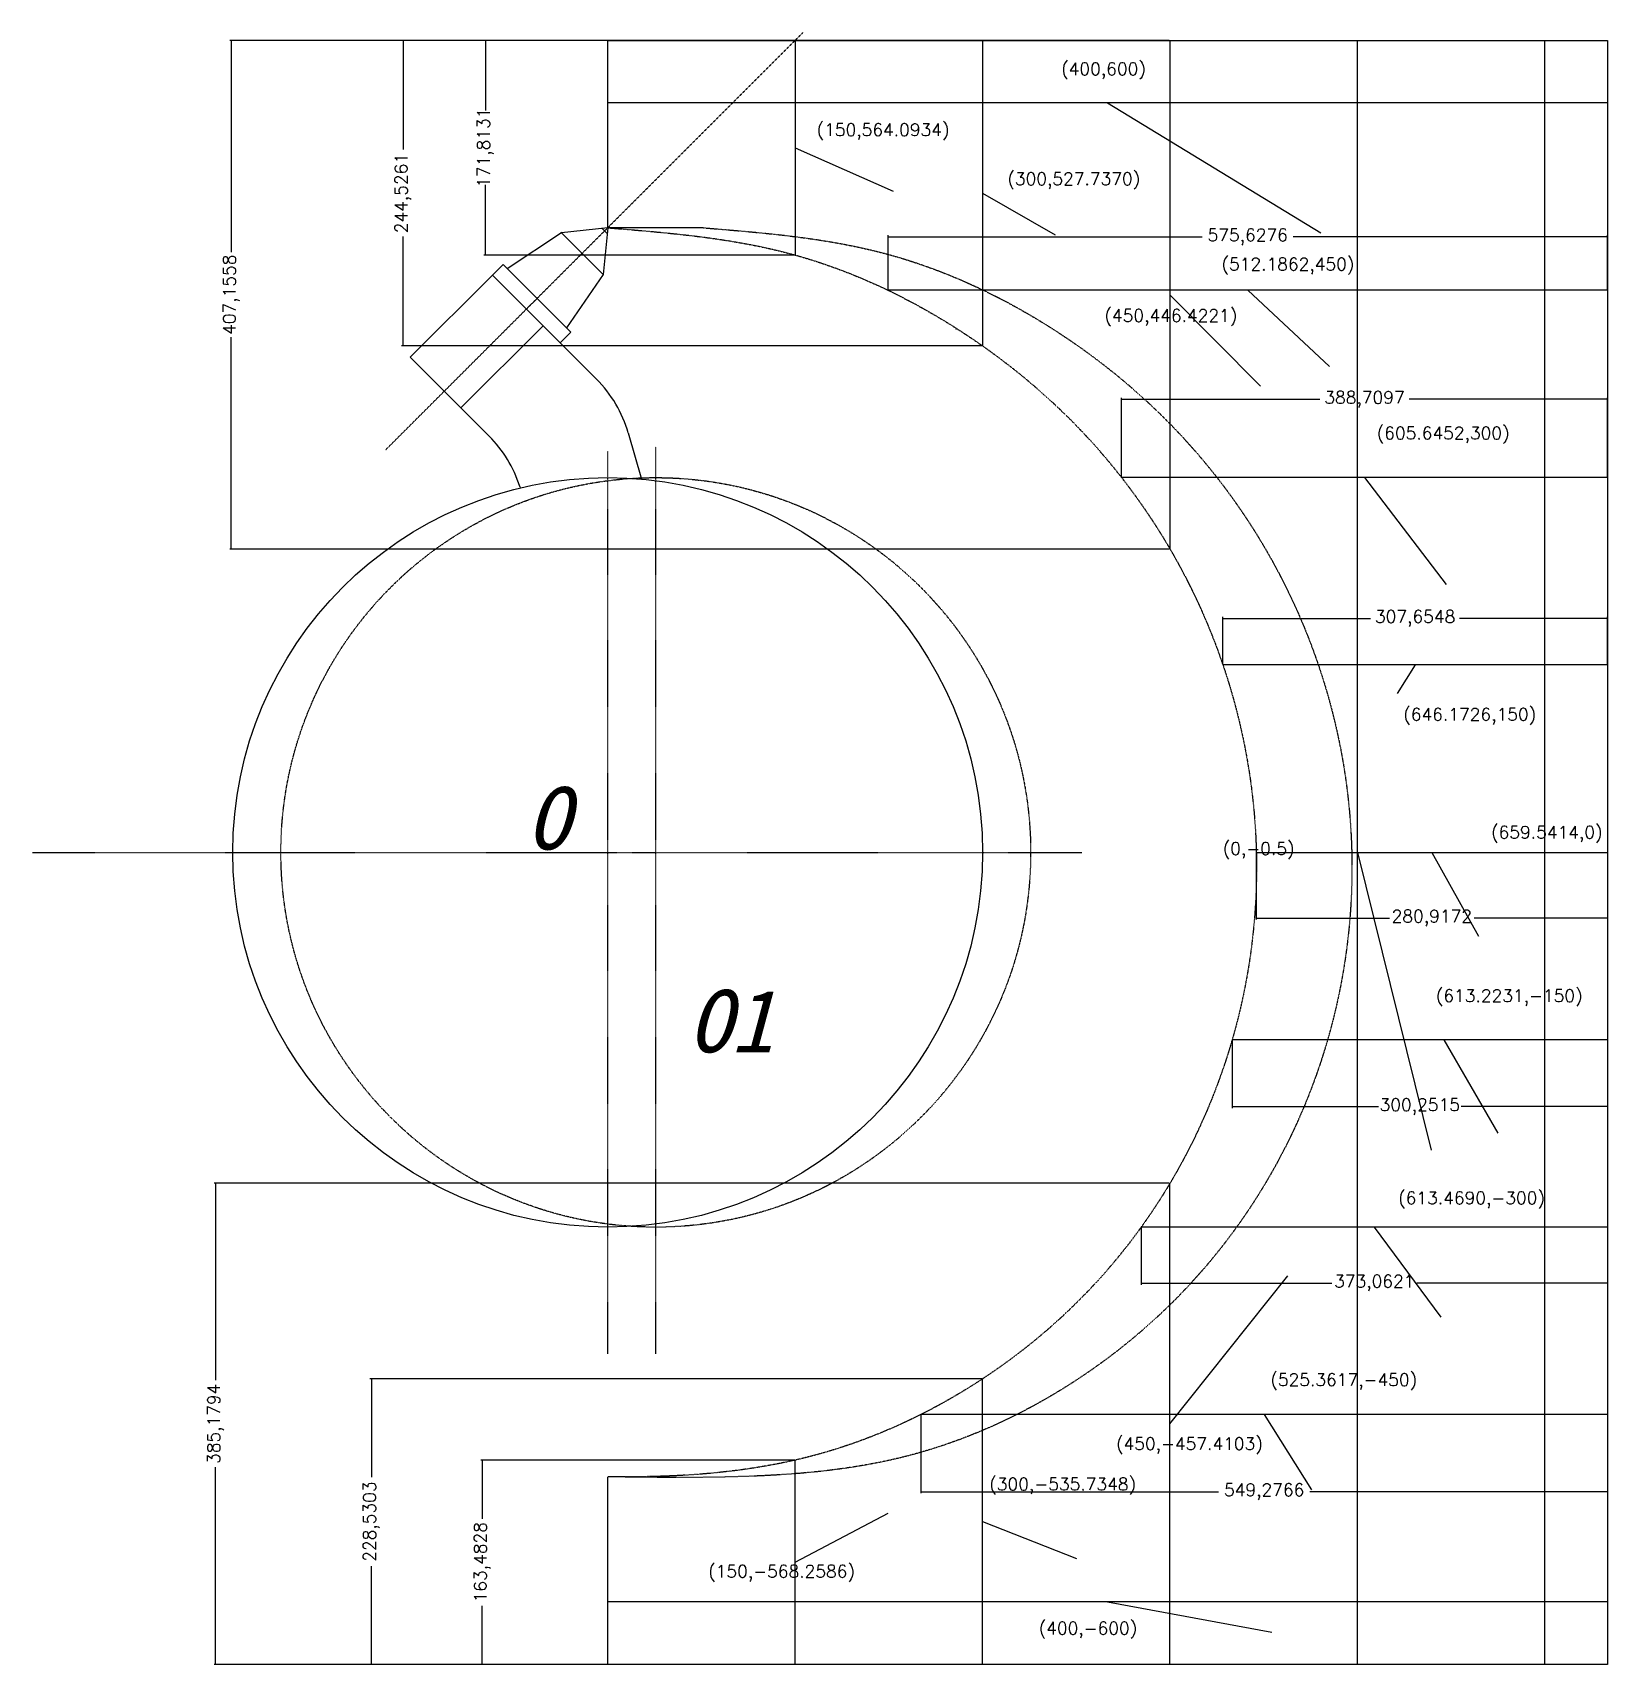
# Model space of a CAD drawing. Header units: millimetres. Extents: x -460 to 2092, y -830 to 678.
# Drawn here: x -460 to 800, y -650 to 656 of the extents above; entities that cross this region are included whole.
import ezdxf

# ---------------------------------------------------------------- set-up
doc = ezdxf.new("R2010")
doc.units = ezdxf.units.MM
doc.header["$LTSCALE"] = 0.25
for name, pattern in [('ACAD_ISO02W100', [15, 12, -3]), ('CENTER', [50.800000000000004, 31.75, -6.35, 6.35, -6.35]), ('DASHED', [19.049999999999997, 12.7, -6.35])]:
    doc.linetypes.add(name, pattern=pattern)
doc.layers.add('zhongxinxian', color=250, linetype='CENTER')
doc.styles.get("Standard").update_dxf_attribs({"font": 'txt', "bigfont": 'gbcbig.shx'})
doc.dimstyles.new('ISO-25', dxfattribs={"dimtxt": 10, "dimasz": 0.01, "dimexe": 1.25, "dimexo": 0.625, "dimtad": 0, "dimtoh": 1, "dimdec": 4, "dimtxsty": 'Standard', "dimcen": 2.5, "dimadec": 0, "dimazin": 0, "dimtfac": 1, "dimtdec": 4, "dimtmove": 0, "dimatfit": 3, "dimfxl": 1, "dimarcsym": 0})

# ---------------------------------------------------------------- blocks, each defined once
blk = doc.blocks.new('*D20')
at = {"color": 0, "lineweight": -2, "ltscale": 0.01}
for p, q in [((149.3749999999986, 650), (-99.08373740040585, 650)), ((-97.83373740040585, 649.99), (-97.83373740040587, 593.8851122137672)), ((-97.8337374004059, 478.1968910942011), (-97.83373740040588, 534.301778880434)), ((149.3749999999986, 478.1868910942011), (-99.0837374004059, 478.1868910942011))]:
    blk.add_line(p, q, dxfattribs=at)
at = {"color": 0, "ltscale": 0.01}
for points in [[(-97.83540406707252, 649.99), (-97.83207073373919, 649.99), (-97.83373740040585, 650)], [(-97.83540406707256, 478.1968910942011), (-97.83207073373923, 478.1968910942011), (-97.8337374004059, 478.1868910942011)]]:
    blk.add_solid(points, dxfattribs=at)
at = {"layer": 'Defpoints', "color": 0, "ltscale": 0.01}
for p in [(149.9999999999986, 650), (-97.8337374004059, 478.1868910942011), (149.9999999999986, 478.1868910942011)]:
    blk.add_point(p, dxfattribs=at)
at = {"color": 0, "ltscale": 0.01, "insert": (-97.83373740040597, 564.0934455471006), "char_height": 10, "attachment_point": 5, "rotation": 90}
blk.add_mtext('171,8131', dxfattribs=at)
blk = doc.blocks.new('*D21')
at = {"color": 0, "lineweight": -2, "ltscale": 0.01}
for p, q in [((299.3749999999986, 650), (-164.9720401459908, 650.0000000000001)), ((-163.7220401459908, 649.9900000000001), (-163.7220401459908, 562.5286302320504)), ((-163.7220401459909, 405.4839271307676), (-163.7220401459908, 492.9452968987172)), ((299.3749999999972, 405.4739271307675), (-164.9720401459909, 405.4739271307677))]:
    blk.add_line(p, q, dxfattribs=at)
at = {"color": 0, "ltscale": 0.01}
for points in [[(-163.7237068126575, 649.9900000000001), (-163.7203734793241, 649.9900000000001), (-163.7220401459908, 650.0000000000001)], [(-163.7237068126575, 405.4839271307676), (-163.7203734793242, 405.4839271307676), (-163.7220401459909, 405.4739271307676)]]:
    blk.add_solid(points, dxfattribs=at)
at = {"layer": 'Defpoints', "color": 0, "ltscale": 0.01}
for p in [(299.9999999999986, 650), (-163.7220401459909, 405.4739271307676), (299.9999999999972, 405.4739271307675)]:
    blk.add_point(p, dxfattribs=at)
at = {"color": 0, "ltscale": 0.01, "insert": (-163.7220401459909, 527.7369635653838), "char_height": 10, "attachment_point": 5, "rotation": 90}
blk.add_mtext('244,5261', dxfattribs=at)
blk = doc.blocks.new('*D22')
at = {"color": 0, "lineweight": -2, "ltscale": 0.01}
for p, q in [((449.3749999999957, 650), (-302.478057472792, 650.0000000000002)), ((-301.2280574727919, 649.9900000000002), (-301.228057472792, 480.3804441492567)), ((-301.228057472792, 242.8542216318467), (-301.228057472792, 412.4637774825901)), ((449.3749999999956, 242.8442216318465), (-302.478057472792, 242.8442216318467))]:
    blk.add_line(p, q, dxfattribs=at)
at = {"color": 0, "ltscale": 0.01}
for points in [[(-301.2297241394586, 649.9900000000002), (-301.2263908061253, 649.9900000000002), (-301.2280574727919, 650.0000000000002)], [(-301.2297241394587, 242.8542216318467), (-301.2263908061254, 242.8542216318467), (-301.228057472792, 242.8442216318467)]]:
    blk.add_solid(points, dxfattribs=at)
at = {"layer": 'Defpoints', "color": 0, "ltscale": 0.01}
for p in [(449.9999999999957, 650), (-301.228057472792, 242.8442216318467), (449.9999999999956, 242.8442216318465)]:
    blk.add_point(p, dxfattribs=at)
at = {"color": 0, "ltscale": 0.01, "insert": (-301.2280574727921, 446.4221108159234), "char_height": 10, "attachment_point": 5, "rotation": 90}
blk.add_mtext('407,1558', dxfattribs=at)
blk = doc.blocks.new('*D23')
at = {"color": 0, "lineweight": -2, "ltscale": 0.01}
for p, q in [((149.3749999999999, -486.5171814595644), (-101.6252728146773, -486.5171814595644)), ((-100.3752728146773, -486.5271814595644), (-100.3752728146773, -533.4669240631155)), ((-100.3752728146774, -649.9899999999999), (-100.3752728146774, -603.0502573964487)), ((149.3749999999999, -649.9999999999999), (-101.6252728146774, -649.9999999999999))]:
    blk.add_line(p, q, dxfattribs=at)
at = {"color": 0, "ltscale": 0.01}
for points in [[(-100.376939481344, -486.5271814595644), (-100.3736061480107, -486.5271814595644), (-100.3752728146773, -486.5171814595644)], [(-100.376939481344, -649.9899999999999), (-100.3736061480107, -649.9899999999999), (-100.3752728146774, -649.9999999999999)]]:
    blk.add_solid(points, dxfattribs=at)
at = {"layer": 'Defpoints', "color": 0, "ltscale": 0.01}
for p in [(149.9999999999999, -486.5171814595644), (-100.3752728146774, -649.9999999999999), (149.9999999999999, -649.9999999999999)]:
    blk.add_point(p, dxfattribs=at)
at = {"color": 0, "ltscale": 0.01, "insert": (-100.3752728146773, -568.2585907297821), "char_height": 10, "attachment_point": 5, "rotation": 90}
blk.add_mtext('163,4828', dxfattribs=at)
blk = doc.blocks.new('*D24')
at = {"color": 0, "lineweight": -2, "ltscale": 0.01}
for p, q in [((299.3749999999999, -421.4696505041076), (-190.283877730315, -421.4696505041074)), ((-189.0338777303149, -421.4796505041074), (-189.033877730315, -500.1098252520536)), ((-189.033877730315, -649.9899999999998), (-189.033877730315, -571.3598252520536)), ((299.3749999999999, -649.9999999999999), (-190.283877730315, -649.9999999999998))]:
    blk.add_line(p, q, dxfattribs=at)
at = {"color": 0, "ltscale": 0.01}
for points in [[(-189.0355443969816, -421.4796505041074), (-189.0322110636483, -421.4796505041074), (-189.0338777303149, -421.4696505041074)], [(-189.0355443969817, -649.9899999999998), (-189.0322110636483, -649.9899999999998), (-189.033877730315, -649.9999999999998)]]:
    blk.add_solid(points, dxfattribs=at)
at = {"layer": 'Defpoints', "color": 0, "ltscale": 0.01}
for p in [(299.9999999999999, -421.4696505041076), (-189.033877730315, -649.9999999999998), (299.9999999999999, -649.9999999999999)]:
    blk.add_point(p, dxfattribs=at)
at = {"color": 0, "ltscale": 0.01, "insert": (-189.0338777303149, -535.7348252520536), "char_height": 10, "attachment_point": 5, "rotation": 90}
blk.add_mtext('228,5303', dxfattribs=at)
blk = doc.blocks.new('*D25')
at = {"color": 0, "lineweight": -2, "ltscale": 0.01}
for p, q in [((449.3749999999999, -264.8206422220768), (-314.990491528897, -264.8206422220766)), ((-313.7404915288971, -264.8306422220766), (-313.7404915288971, -422.6186544443715)), ((-313.7404915288972, -649.9899999999998), (-313.7404915288971, -492.2019877777049)), ((449.3749999999999, -650), (-314.9904915288972, -649.9999999999998))]:
    blk.add_line(p, q, dxfattribs=at)
at = {"color": 0, "ltscale": 0.01}
for points in [[(-313.7421581955637, -264.8306422220766), (-313.7388248622304, -264.8306422220766), (-313.7404915288971, -264.8206422220766)], [(-313.7421581955638, -649.9899999999998), (-313.7388248622305, -649.9899999999998), (-313.7404915288972, -649.9999999999998)]]:
    blk.add_solid(points, dxfattribs=at)
at = {"layer": 'Defpoints', "color": 0, "ltscale": 0.01}
for p in [(449.9999999999999, -264.8206422220768), (-313.7404915288972, -649.9999999999998), (449.9999999999999, -650)]:
    blk.add_point(p, dxfattribs=at)
at = {"color": 0, "ltscale": 0.01, "insert": (-313.740491528897, -457.4103211110382), "char_height": 10, "attachment_point": 5, "rotation": 90}
blk.add_mtext('385,1794', dxfattribs=at)
blk = doc.blocks.new('*D26')
at = {"color": 0, "lineweight": -2, "ltscale": 0.01}
for p, q in [((224.372416400089, 450.625), (224.372416400089, 493.973530870026)), ((224.382416400089, 492.723530870026), (475.7278748667111, 492.723530870026)), ((799.9899999999999, 492.723530870026), (548.6445415333778, 492.723530870026)), ((799.9999999999999, 450.625), (799.9999999999999, 493.973530870026))]:
    blk.add_line(p, q, dxfattribs=at)
at = {"color": 0, "ltscale": 0.01}
for points in [[(224.382416400089, 492.7251975366927), (224.382416400089, 492.7218642033594), (224.372416400089, 492.723530870026)], [(799.9899999999999, 492.7251975366927), (799.9899999999999, 492.7218642033594), (799.9999999999999, 492.723530870026)]]:
    blk.add_solid(points, dxfattribs=at)
at = {"layer": 'Defpoints', "color": 0, "ltscale": 0.01}
for p in [(799.9999999999999, 492.723530870026), (224.372416400089, 450), (799.9999999999999, 450)]:
    blk.add_point(p, dxfattribs=at)
at = {"color": 0, "ltscale": 0.01, "insert": (512.1862082000445, 492.723530870026), "char_height": 10, "attachment_point": 5}
blk.add_mtext('575,6276', dxfattribs=at)
blk = doc.blocks.new('*D27')
at = {"color": 0, "lineweight": -2, "ltscale": 0.01}
for p, q in [((411.290318302632, 300.6249999999999), (411.290318302632, 363.9388673806575)), ((411.300318302632, 362.6888673806575), (570.020159151316, 362.6888673806575)), ((799.9899999999999, 362.6888673806575), (641.270159151316, 362.6888673806575)), ((799.9999999999999, 300.6249999999999), (799.9999999999999, 363.9388673806575))]:
    blk.add_line(p, q, dxfattribs=at)
at = {"color": 0, "ltscale": 0.01}
for points in [[(411.300318302632, 362.6905340473241), (411.300318302632, 362.6872007139908), (411.290318302632, 362.6888673806575)], [(799.9899999999999, 362.6905340473241), (799.9899999999999, 362.6872007139908), (799.9999999999999, 362.6888673806575)]]:
    blk.add_solid(points, dxfattribs=at)
at = {"layer": 'Defpoints', "color": 0, "ltscale": 0.01}
for p in [(799.9999999999999, 362.6888673806575), (411.290318302632, 299.9999999999999), (799.9999999999999, 299.9999999999999)]:
    blk.add_point(p, dxfattribs=at)
at = {"color": 0, "ltscale": 0.01, "insert": (605.645159151316, 362.6888673806575), "char_height": 10, "attachment_point": 5}
blk.add_mtext('388,7097', dxfattribs=at)
blk = doc.blocks.new('*D28')
at = {"color": 0, "lineweight": -2, "ltscale": 0.01}
for p, q in [((492.3452495728919, 150.625), (492.3452495728919, 188.5502926369509)), ((492.3552495728919, 187.3002926369509), (610.5476247864459, 187.3002926369509)), ((799.9899999999999, 187.3002926369509), (681.7976247864459, 187.3002926369509)), ((799.9999999999999, 150.6249999999999), (799.9999999999999, 188.5502926369509))]:
    blk.add_line(p, q, dxfattribs=at)
at = {"color": 0, "ltscale": 0.01}
for points in [[(492.3552495728919, 187.3019593036176), (492.3552495728919, 187.2986259702843), (492.3452495728919, 187.3002926369509)], [(799.9899999999999, 187.3019593036176), (799.9899999999999, 187.2986259702843), (799.9999999999999, 187.3002926369509)]]:
    blk.add_solid(points, dxfattribs=at)
at = {"layer": 'Defpoints', "color": 0, "ltscale": 0.01}
for p in [(799.9999999999999, 187.3002926369509), (492.3452495728919, 150), (799.9999999999999, 149.9999999999999)]:
    blk.add_point(p, dxfattribs=at)
at = {"color": 0, "ltscale": 0.01, "insert": (646.1726247864459, 187.3002926369509), "char_height": 10, "attachment_point": 5}
blk.add_mtext('307,6548', dxfattribs=at)
blk = doc.blocks.new('*D29')
at = {"color": 0, "lineweight": -2, "ltscale": 0.01}
for p, q in [((519.0827616172902, -0.6249999999998882), (519.0827616172902, -53.81000781661533)), ((799.9999999999999, -0.6249999999998863), (799.9999999999999, -53.81000781661533)), ((519.0927616172902, -52.56000781661533), (625.5830474753117, -52.56000781661533)), ((799.9899999999999, -52.56000781661533), (693.4997141419784, -52.56000781661533))]:
    blk.add_line(p, q, dxfattribs=at)
at = {"color": 0, "ltscale": 0.01}
for points in [[(519.0927616172902, -52.55834114994866), (519.0927616172902, -52.56167448328199), (519.0827616172902, -52.56000781661533)], [(799.9899999999999, -52.55834114994866), (799.9899999999999, -52.56167448328199), (799.9999999999999, -52.56000781661533)]]:
    blk.add_solid(points, dxfattribs=at)
at = {"layer": 'Defpoints', "color": 0, "ltscale": 0.01}
for p in [(519.0827616172902, 1.118102859538624e-13), (799.9999999999999, 1.13686837721616e-13), (799.9999999999999, -52.56000781661533)]:
    blk.add_point(p, dxfattribs=at)
at = {"color": 0, "ltscale": 0.01, "insert": (659.541380808645, -52.56000781661533), "char_height": 10, "attachment_point": 5}
blk.add_mtext('280,9172', dxfattribs=at)
blk = doc.blocks.new('*D30')
at = {"color": 0, "lineweight": -2, "ltscale": 0.01}
for p, q in [((499.7485183865083, -150.6249999999998), (499.7485183865083, -204.7722123086078)), ((799.9999999999999, -150.6249999999999), (799.9999999999999, -204.7722123086078)), ((499.7585183865083, -203.5222123086078), (616.7492591932541, -203.5222123086078)), ((799.9899999999999, -203.5222123086078), (682.9992591932541, -203.5222123086078))]:
    blk.add_line(p, q, dxfattribs=at)
at = {"color": 0, "ltscale": 0.01}
for points in [[(499.7585183865083, -203.5205456419411), (499.7585183865083, -203.5238789752744), (499.7485183865083, -203.5222123086078)], [(799.9899999999999, -203.5205456419411), (799.9899999999999, -203.5238789752744), (799.9999999999999, -203.5222123086078)]]:
    blk.add_solid(points, dxfattribs=at)
at = {"layer": 'Defpoints', "color": 0, "ltscale": 0.01}
for p in [(499.7485183865083, -149.9999999999998), (799.9999999999999, -149.9999999999999), (799.9999999999999, -203.5222123086078)]:
    blk.add_point(p, dxfattribs=at)
at = {"color": 0, "ltscale": 0.01, "insert": (649.8742591932541, -203.5222123086078), "char_height": 10, "attachment_point": 5}
blk.add_mtext('300,2515', dxfattribs=at)
blk = doc.blocks.new('*D31')
at = {"color": 0, "lineweight": -2, "ltscale": 0.01}
for p, q in [((426.9379322324536, -300.6249999999998), (426.9379322324536, -346.066432451159)), ((799.9999999999999, -300.6249999999998), (799.9999999999999, -346.066432451159)), ((426.9479322324536, -344.816432451159), (579.5106327828934, -344.816432451159)), ((799.9899999999999, -344.816432451159), (647.4272994495601, -344.816432451159))]:
    blk.add_line(p, q, dxfattribs=at)
at = {"color": 0, "ltscale": 0.01}
for points in [[(426.9479322324536, -344.8147657844924), (426.9479322324536, -344.8180991178257), (426.9379322324536, -344.816432451159)], [(799.9899999999999, -344.8147657844924), (799.9899999999999, -344.8180991178257), (799.9999999999999, -344.816432451159)]]:
    blk.add_solid(points, dxfattribs=at)
at = {"layer": 'Defpoints', "color": 0, "ltscale": 0.01}
for p in [(426.9379322324536, -299.9999999999998), (799.9999999999999, -299.9999999999998), (799.9999999999999, -344.816432451159)]:
    blk.add_point(p, dxfattribs=at)
at = {"color": 0, "ltscale": 0.01, "insert": (613.4689661162267, -344.816432451159), "char_height": 10, "attachment_point": 5}
blk.add_mtext('373,0621', dxfattribs=at)
blk = doc.blocks.new('*D32')
at = {"color": 0, "lineweight": -2, "ltscale": 0.01}
for p, q in [((250.7233923110414, -450.6249999999998), (250.7233923110414, -513.0202293634002)), ((799.9999999999998, -450.6249999999998), (799.9999999999998, -513.0202293634002)), ((250.7333923110414, -511.7702293634002), (488.9033628221873, -511.7702293634002)), ((799.9899999999998, -511.7702293634002), (561.820029488854, -511.7702293634002))]:
    blk.add_line(p, q, dxfattribs=at)
at = {"color": 0, "ltscale": 0.01}
for points in [[(250.7333923110414, -511.7685626967335), (250.7333923110414, -511.7718960300668), (250.7233923110414, -511.7702293634002)], [(799.9899999999998, -511.7685626967335), (799.9899999999998, -511.7718960300668), (799.9999999999998, -511.7702293634002)]]:
    blk.add_solid(points, dxfattribs=at)
at = {"layer": 'Defpoints', "color": 0, "ltscale": 0.01}
for p in [(250.7233923110414, -449.9999999999998), (799.9999999999998, -449.9999999999998), (799.9999999999998, -511.7702293634002)]:
    blk.add_point(p, dxfattribs=at)
at = {"color": 0, "ltscale": 0.01, "insert": (525.3616961555206, -511.7702293634002), "char_height": 10, "attachment_point": 5}
blk.add_mtext('549,2766', dxfattribs=at)

msp = doc.modelspace()

# ---------------------------------------------------------------- linework, layer by layer
at = {"linetype": 'DASHED', "ltscale": 0.01}
msp.add_line((-177.881407282353, 322.118592717649), (156.2077389711051, 656.2077389711066), dxfattribs=at)
at = {"ltscale": 0.01}
for p, q in [((3.759055229524984e-14, 500.0000000000179), (4.109631785136818e-14, 650)), ((4.109631785136818e-14, 650), (800, 650)), ((149.9999999999986, 650), (149.9999999999986, 478.1868910942011)), ((149.9999999999986, 650), (299.9999999999986, 650)), ((299.9999999999972, 650), (299.9999999999972, 405.4739271307675)), ((299.9999999999972, 650), (449.9999999999972, 650)), ((449.9999999999957, 650), (449.9999999999956, 242.8442216318465)), ((599.9999999999999, -650), (600, 650.0000000000001)), ((749.9999999999999, -649.9999999999999), (750, 650)), ((800, 650), (799.9999999999998, -650)), ((800, 599.9999999999999), (0, 600.0000000000002)), ((800, 599.9999999999999), (800, 449.9999999999999)), ((-3.511600349326251, 462.4762525452218), (-37.52374745478, 496.4883996506755)), ((-1.639429869829548e-12, 500.0000000000001), (-36.87856632557814, 495.8432185214736)), ((-4.376028042755926, 499.5067543527305), (-0.4166881507265348, 495.5474144607012)), ((-1.639429869829548e-12, 500.0000000000001), (-3.511600349326251, 462.4762525452218)), ((76.3599999999999, 500), (3.759055229524943e-14, 500)), ((-36.87856632557814, 495.8432185214736), (-80.37168263109398, 467.2345976412466)), ((-92.18190539016219, 462.0742576518377), (-83.69662401592362, 470.5595390260763)), ((-83.69662401592362, 470.5595390260763), (-29.44046097392548, 416.303375984078)), ((-157.942836040511, 396.3133270014887), (-92.18190539016202, 462.0742576518375)), ((-92.18190539016219, 462.0742576518377), (-37.92574234816404, 407.8180946098394)), ((-92.18190539016219, 462.0742576518377), (-8.964925100610921, 378.8572773622868)), ((-3.511600349326251, 462.4762525452218), (-32.97088880158025, 419.8338038117328)), ((799.9999999999999, 449.9999999999999), (224.372416400089, 450)), ((799.9999999999999, 449.9999999999999), (799.9999999999999, 299.9999999999999)), ((-64.10855668791007, 435.8914433120917), (-57.03748887604459, 442.9625111239571)), ((-117.3797256769678, 355.7502166379453), (-51.61879502661874, 421.5111472882942)), ((-37.92574234816404, 407.8180946098394), (-29.44046097392548, 416.303375984078)), ((-157.942836040511, 396.3133270014887), (-94.90313219287657, 333.2736231538541)), ((-117.3797256769678, 355.7502166379453), (-144.2497833620565, 382.6202743230342)), ((16.44187189397809, 335.7406380537626), (27.0534371740953, 298.7776958493845)), ((-70.3442146387599, 292.955446418709), (-69.95335209058115, 291.7302324602152)), ((799.9999999999999, 299.9999999999999), (411.290318302632, 299.9999999999999)), ((799.9999999999999, 299.9999999999999), (799.9999999999999, 149.9999999999999)), ((799.9999999999999, 150), (492.3452495728919, 150)), ((799.9999999999999, 150), (799.9999999999999, 0)), ((519.0827616172902, 1.118102859538624e-13), (799.9999999999999, 0)), ((799.9999999999999, 1.13686837721616e-13), (799.9999999999999, -149.9999999999999)), ((799.9999999999999, -149.9999999999999), (499.7485183865082, -149.9999999999998)), ((799.9999999999999, -149.9999999999999), (799.9999999999999, -299.9999999999998)), ((449.9999999999999, -649.9999999999999), (449.9999999999999, -264.8206422220768)), ((799.9999999999999, -299.9999999999998), (426.9379322324536, -299.9999999999998)), ((799.9999999999999, -299.9999999999998), (799.9999999999999, -449.9999999999998)), ((299.9999999999999, -649.9999999999999), (299.9999999999999, -421.4696505041076)), ((799.9999999999999, -449.9999999999998), (250.7233923110414, -449.9999999999998)), ((799.9999999999998, -449.9999999999998), (799.9999999999998, -599.9999999999998)), ((149.9999999999999, -649.9999999999999), (149.9999999999999, -486.5171814595644)), ((-1.13686837721616e-13, -649.9999999999999), (-2.330011280558073e-13, -499.828662)), ((799.9999999999998, -599.9999999999998), (-1.70530256582424e-13, -599.9999999999997)), ((799.9999999999998, -650), (-1.13686837721616e-13, -649.9999999999999))]:
    msp.add_line(p, q, dxfattribs=at)
at = {"color": 1, "ltscale": 0.01}
for p, q in [((400, 600), (570.7191190811263, 495.901076105321)), ((149.9999999999986, 564.0934455471006), (228.5922290767594, 529.1970429000089)), ((299.9999999999972, 527.7369635653838), (358.0158430456577, 494.2994938686347)), ((449.9999999999957, 446.4221108159232), (522.3632837142413, 373.1844720011118)), ((512.1862082000445, 449.9999999999999), (577.6316813772519, 388.837010476916)), ((605.645159151316, 299.9999999999999), (670.9512501629924, 214.4262004125353)), ((646.1726247864459, 150), (631.8938867201468, 127.2809622524146)), ((600, 5.684341886080801e-14), (658.9106245182211, -238.4620872475889)), ((659.541380808645, 5.59051429769312e-14), (696.8733565522671, -67.04867528024988)), ((669.2231162525459, -149.9999999999998), (712.2583728826376, -224.6898369453756)), ((613.4689661162267, -299.9999999999998), (666.6641400173885, -372.0002483705907)), ((449.9999999999999, -457.4103211110383), (544.3287759616178, -338.9948299036105)), ((525.3616961555206, -449.9999999999998), (563.3172098202158, -510.1986734083534)), ((149.9999999999999, -568.2585907297821), (224.3379837281245, -528.8900073497007)), ((299.9999999999999, -535.7348252520537), (375.2506703328436, -565.1934947245691)), ((399.9999999999998, -599.9999999999998), (531.4012450375867, -624.0984751139626))]:
    msp.add_line(p, q, dxfattribs=at)
at = {"linetype": 'CENTER', "ltscale": 0.01}
for p, q in [((-4.784810718235559e-14, -401.4914033003478), (3.822173542467319e-14, 321.1085358506481)), ((38.49999999999994, -401.4914033003478), (38.50000000000004, 324.6710994521678)), ((-460.1706052150885, 1.118102859538624e-13), (379.3845091584844, 1.118102859538624e-13)), ((2.590466710818691e-14, 5.545564008002657e-14), (38.50000000000003, 5.545564008002657e-14))]:
    msp.add_line(p, q, dxfattribs=at)
at = {"ltscale": 0.01}
msp.add_circle((2.590466710818691e-14, 5.545564008002657e-14), 300, dxfattribs=at)
at = {"linetype": 'DASHED', "ltscale": 0.01}
msp.add_circle((38.50000000000003, 5.545564008002657e-14), 300, dxfattribs=at)
at = {"ltscale": 0.01}
for centre, start, end in [((-79.67560321926551, 308.1465992436318), 16.01806298546794, 45.00000000000016), ((-165.6138103115314, 262.5629450351994), 17.69350185730172, 44.99999999999992)]:
    msp.add_arc(centre, 100, start, end, dxfattribs=at)
at = {"linetype": 'DASHED', "ltscale": 0.01}
for points in [[(-1.591615728102624e-12, 500), (145.507672, 479.4098670000001), (279.3195169999999, 419.335284), (390.702982, 324.7240240000001), (470.7727279999999, 203.368321), (513.22243, 65.26309600000002), (514.8441699999998, -78.21723199999997), (475.7926419999999, -215.255548), (399.572412, -334.565303), (292.4928199999999, -426.320082), (164.4095219999999, -482.962913), (25.41152499999998, -499.828662), (-2.273736754432321e-13, -499.828662)], [(76.3599999999999, 500), (221.871308, 479.4098670000001), (355.6831529999999, 419.335284), (467.06618, 324.7240240000001), (547.1363650000001, 203.368321), (589.586067, 65.26309600000002), (591.2078059999999, -78.21723199999997), (552.1562779999999, -215.255548), (475.9360489999999, -334.565303), (369.112918, -426.320082), (240.773158, -482.962913), (101.7751619999999, -499.828662), (0, -499.828662)]]:
    msp.add_spline(points, degree=3, dxfattribs=at)
at = {"layer": 'zhongxinxian', "linetype": 'CENTER', "ltscale": 0.01}
msp.add_point((278.9999999999999, 419.0000000000001), dxfattribs=at)
msp.add_point((278.9999999999999, 419.0000000000001), dxfattribs=at)

# ---------------------------------------------------------------- texts
at = {"color": 250, "ltscale": 0.01, "char_height": 10, "width": 9362.3829022707, "attachment_point": 1}
for s, insert in [('(400,600)', (362.9396704418464, 632.1658757974255)), ('(150,564.0934)', (167.2162729644292, 583.5057909525212)), ('(300,527.7370)', (319.8617935276066, 544.2034141905306)), ('(512.1862,450)', (491.236836608879, 475.8921427232272)), ('(450,446.4221)', (397.5892684422902, 434.7182285652862)), ('(605.6452,300)', (615.4307187047393, 340.6853581366077)), ('(646.1726,150)', (636.7080315214184, 115.5155381974159)), ('(659.5414,0)', (706.9466167312439, 21.1010663334896)), ('(0,-0.5)', (492.1662692379883, 8.025494702819458)), ('(613.2231,-150)', (662.7564987765181, -109.7340822783794)), ('(613.4690,-300)', (632.6248884293432, -271.6425775424791)), ('(525.3617,-450)', (530.3214852075776, -417.1279935258044)), ('(450,-457.4103)', (406.8010442353043, -468.3192629750738)), ('(300,-535.7348)', (305.3899281132212, -500.6545143076253)), ('(150,-568.2586)', (80.45837101886491, -570.5130590254612)), ('(400,-600)', (344.9049287451339, -616.0729804111434))]:
    msp.add_mtext(s, dxfattribs=dict(at, insert=insert))
at = {"linetype": 'ACAD_ISO02W100', "ltscale": 0.01, "char_height": 50, "attachment_point": 1}
for s, insert, width in [('{\\fKaiTi|b1|i1|c134|p49;O}', (-64.82698168557019, 52.30310742235395), 7732.277668696863), ('{\\fKaiTi|b1|i1|c134|p49;^I^IO\\fKaiTi|b0|i1|c134|p49;1}', (64.52020004906701, -26.72959835746619), 100.5108071200027)]:
    msp.add_mtext(s, dxfattribs=dict(at, insert=insert, width=width))

# ---------------------------------------------------------------- dimensions: what is measured, and where the dimension line sits
at = {"color": 1, "ltscale": 0.01}
for base, p1, p2, picture, middle in [((-301.228057472792, 242.8442216318467), (449.9999999999957, 650), (449.9999999999956, 242.8442216318465), '*D22', (-301.2280574727921, 446.4221108159234)), ((-163.7220401459909, 405.4739271307676), (299.9999999999986, 650), (299.9999999999972, 405.4739271307675), '*D21', (-163.7220401459909, 527.7369635653838)), ((-97.8337374004059, 478.1868910942011), (149.9999999999986, 650), (149.9999999999986, 478.1868910942011), '*D20', (-97.83373740040597, 564.0934455471006)), ((-313.7404915288972, -649.9999999999998), (449.9999999999999, -264.8206422220768), (449.9999999999999, -650), '*D25', (-313.740491528897, -457.4103211110382)), ((-189.033877730315, -649.9999999999998), (299.9999999999999, -421.4696505041076), (299.9999999999999, -649.9999999999999), '*D24', (-189.0338777303149, -535.7348252520536)), ((-100.3752728146774, -649.9999999999999), (149.9999999999999, -486.5171814595644), (149.9999999999999, -649.9999999999999), '*D23', (-100.3752728146773, -568.2585907297821))]:
    dim = msp.add_linear_dim(base=base, p1=p1, p2=p2, angle=90, dimstyle='ISO-25', dxfattribs=at)
    dim.commit()
    dim.dimension.update_dxf_attribs({"geometry": picture, "text_midpoint": middle})
for base, p1, p2, picture, middle in [((799.9999999999999, 492.723530870026), (224.372416400089, 450), (799.9999999999999, 450), '*D26', (512.1862082000445, 492.723530870026)), ((799.9999999999999, 362.6888673806575), (411.290318302632, 299.9999999999999), (799.9999999999999, 299.9999999999999), '*D27', (605.645159151316, 362.6888673806575)), ((799.9999999999999, -52.56000781661533), (519.0827616172902, 1.118102859538624e-13), (799.9999999999999, 1.13686837721616e-13), '*D29', (659.541380808645, -52.56000781661533)), ((799.9999999999999, -203.5222123086078), (499.7485183865083, -149.9999999999998), (799.9999999999999, -149.9999999999999), '*D30', (649.8742591932541, -203.5222123086078)), ((799.9999999999999, -344.816432451159), (426.9379322324536, -299.9999999999998), (799.9999999999999, -299.9999999999998), '*D31', (613.4689661162267, -344.816432451159)), ((799.9999999999998, -511.7702293634002), (250.7233923110414, -449.9999999999998), (799.9999999999998, -449.9999999999998), '*D32', (525.3616961555206, -511.7702293634002))]:
    dim = msp.add_linear_dim(base=base, p1=p1, p2=p2, dimstyle='ISO-25', dxfattribs=at)
    dim.commit()
    dim.dimension.update_dxf_attribs({"geometry": picture, "text_midpoint": middle})
dim = msp.add_linear_dim(base=(799.9999999999999, 187.3002926369509), p1=(492.3452495728919, 150), p2=(799.9999999999999, 149.9999999999999), dimstyle='ISO-25', dxfattribs=at)
dim.commit()
dim.dimension.update_dxf_attribs({"geometry": '*D28', "text_midpoint": (646.1726247864459, 187.3002926369509), "dimtype": 160})

doc.saveas('drawing.dxf')
